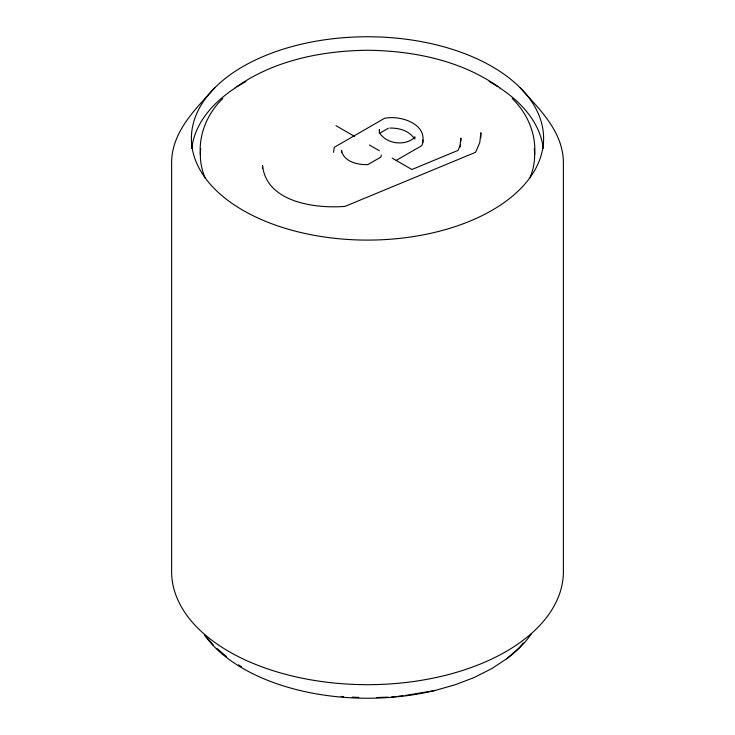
<?xml version="1.0" encoding="UTF-8"?>
<svg xmlns="http://www.w3.org/2000/svg" width="735" height="735" viewBox="0 0 735 735"><rect width="100%" height="100%" fill="white"/><g stroke="black" fill="none" stroke-linecap="round" stroke-linejoin="round"><path stroke-width="1.1" d="M460.248 146.954L460.505 144.712M381.346 155.021L380.84 157.115L367.877 164.594C358.028 165.053 343.318 161.672 341.536 150.289L341.536 152.549M333.543 152.292L334.269 147.322L384.442 118.353C400.786 114.816 429.46 124.371 421.835 145.613L396.238 160.395M523.329 642.831L519.057 647.921L506.461 658.891L492.018 668.473L474.314 677.459L455.305 684.726L434.89 690.514L405.15 695.485M222.76 98.508C207.674 113.218 198.661 133.871 200.37 155.085M214.987 87.584C195.492 109.184 171.374 131.951 171.613 163.409L171.613 571.591A195.887 113.089 0 0 0 367.5 684.68A195.887 113.089 0 0 0 563.387 571.591L563.387 163.409C563.626 131.951 539.508 109.184 520.012 87.584M234.906 88.007C273.108 60.546 321.177 50.788 367.5 50.256C413.823 50.788 461.892 60.546 500.094 88.007M379.866 133.154L388.374 128.248M506.461 658.891L507.214 658.468A176.106 101.669 0 0 0 531.515 633.588M391.636 696.955L396.137 696.468M398.388 696.22L402.899 695.723M376.733 697.515L388.209 697.147M389.927 128.065C398.774 127.918 408.991 130.545 414.071 138.364M352.221 697.138L358.79 697.423M341.169 696.394L343.429 696.67M335.969 125.676L354.702 136.489M369.494 145.034L379.361 150.721M392.178 158.126L411.903 169.509L458.015 150.409L460 145.861L460.882 138.024L460.882 141.359M217.018 648.546L226.362 656.502M205.065 635.545L213.517 645.284M512.24 98.508C527.326 113.218 536.339 133.871 534.63 155.085M380.179 133.788C387.547 144.198 404.967 146.044 414.512 137.675L414.825 136.783L414.825 139.044M204.358 634.728L204.808 635.49A176.106 101.669 0 0 0 434.89 690.514M379.462 131.712L379.361 129.59L379.361 132.989M422.763 139.999L422.8 142.893M480.883 137.73L480.883 132.732L479.771 142.654L475.563 152.301L345.018 206.388C315.49 208.749 266.29 202.41 262.551 165.421L262.551 168.416M191.78 148.433A176.106 101.669 0 0 1 235.099 88.044M237.019 86.803A176.106 101.669 0 0 1 241.962 83.781M242.982 83.193A176.106 101.669 0 0 1 245.885 81.548M489.115 81.548A176.106 101.669 0 0 1 492.018 83.193M493.038 83.781A176.106 101.669 0 0 1 497.981 86.803M499.901 88.044A176.106 101.669 0 0 1 543.22 148.433M534.271 148.773A167.13 96.496 0 0 1 529.843 178.017M205.157 178.017A167.13 96.496 0 0 1 200.728 148.773M241.549 666.709A181.205 104.618 0 0 1 238.526 664.89M279.447 226.472A176.106 101.669 0 0 0 543.606 138.419A176.106 101.669 0 0 0 279.447 50.375A176.106 101.669 0 0 0 279.447 226.472"/></g></svg>
